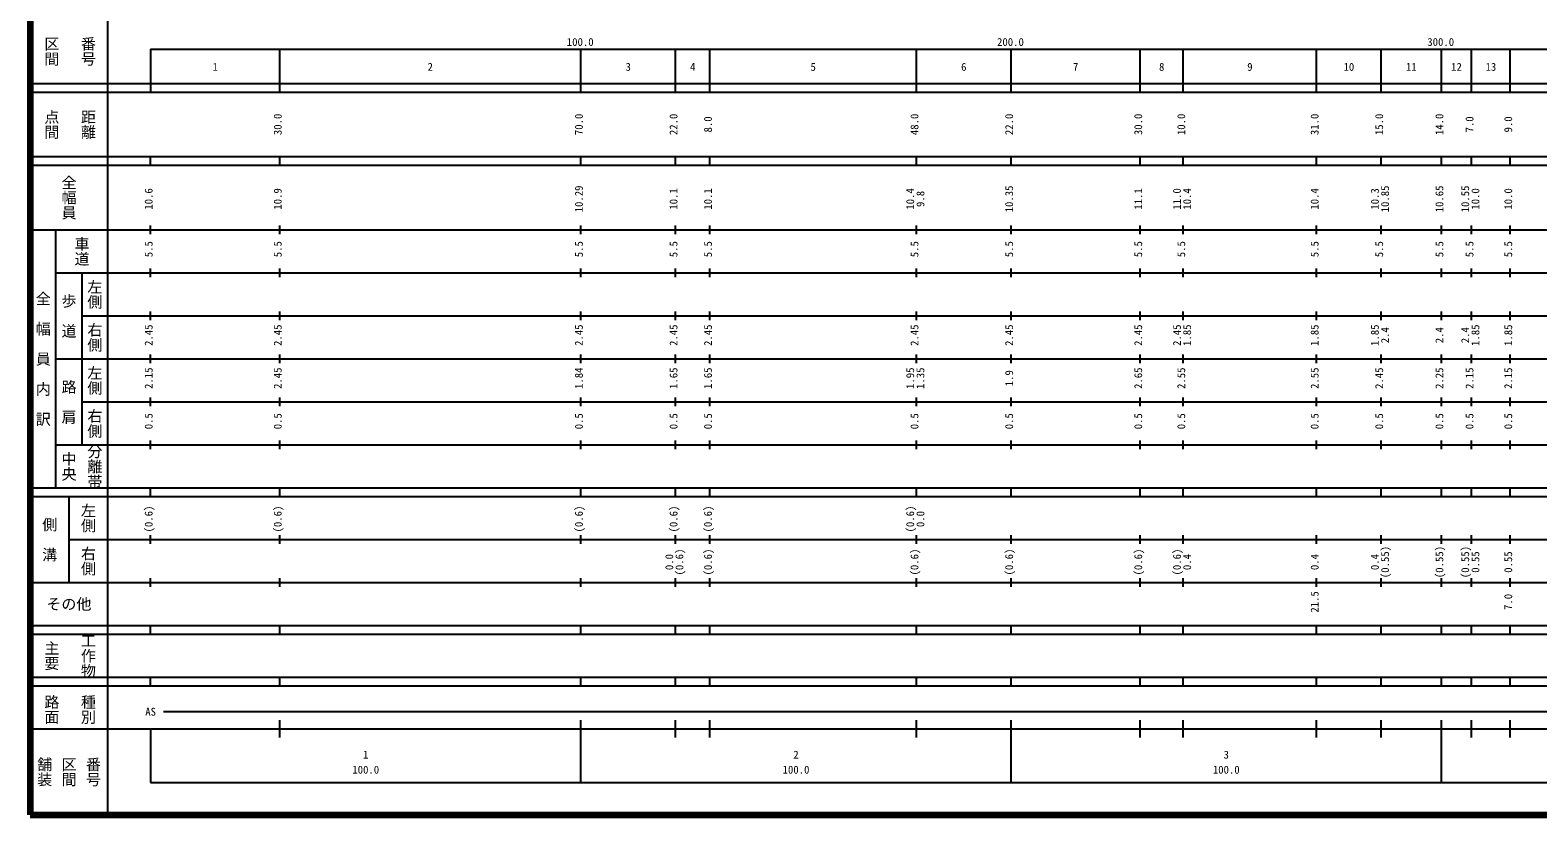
# Model space of a CAD drawing. Units: millimetres on the paper, enlarged 1000 times. Extents: x 40000 to 680000, y 20000 to 380000.
# Drawn here: x 40000 to 390420, y 20000 to 202409 of the extents above; entities that cross this region are included whole.
import ezdxf
from ezdxf.enums import TextEntityAlignment as Align

# ---------------------------------------------------------------- set-up
doc = ezdxf.new("R2010")
doc.units = ezdxf.units.MM
doc.header["$LTSCALE"] = 1000
doc.layers.add('M-TTL', color=2, linetype='Continuous', lineweight=140)
doc.layers.add('M-TTL-BAND', color=7, linetype='Continuous', lineweight=25)
doc.styles.add('@ＭＳ ゴシック', font='')
doc.styles.add('ＭＳ ゴシック', font='')
doc.styles.get('@ＭＳ ゴシック').set_extended_font_data('@MS Gothic')
doc.styles.get('ＭＳ ゴシック').set_extended_font_data('MS Gothic')

msp = doc.modelspace()

# ---------------------------------------------------------------- linework, layer by layer
at = {"layer": 'M-TTL'}
for p, q in [((40000, 380000), (40000, 20000)), ((40000, 20000), (680000, 20000))]:
    msp.add_line(p, q, dxfattribs=at)
at = {"layer": 'M-TTL-BAND'}
for p, q in [((58000, 370000), (58000, 20000)), ((68000, 198000), (579000, 198000)), ((68000, 198000), (68000, 188000)), ((98000, 188000), (98000, 198000)), ((168000, 188000), (168000, 198000)), ((190000, 188000), (190000, 198000)), ((198000, 188000), (198000, 198000)), ((246000, 188000), (246000, 198000)), ((268000, 188000), (268000, 198000)), ((298000, 188000), (298000, 198000)), ((308000, 188000), (308000, 198000)), ((339000, 188000), (339000, 198000)), ((354000, 188000), (354000, 198000)), ((368000, 188000), (368000, 198000)), ((375000, 188000), (375000, 198000)), ((384000, 188000), (384000, 198000)), ((40000, 190000), (579000, 190000)), ((40000, 188000), (579000, 188000)), ((40000, 173000), (579000, 173000)), ((68000, 171000), (68000, 173000)), ((98000, 171000), (98000, 173000)), ((168000, 171000), (168000, 173000)), ((190000, 171000), (190000, 173000)), ((198000, 171000), (198000, 173000)), ((246000, 171000), (246000, 173000)), ((268000, 171000), (268000, 173000)), ((298000, 171000), (298000, 173000)), ((308000, 171000), (308000, 173000)), ((339000, 171000), (339000, 173000)), ((354000, 171000), (354000, 173000)), ((368000, 171000), (368000, 173000)), ((375000, 171000), (375000, 173000)), ((384000, 171000), (384000, 173000)), ((40000, 171000), (579000, 171000)), ((40000, 156000), (579000, 156000)), ((46000, 96000), (46000, 156000)), ((68000, 155000), (68000, 157000)), ((98000, 155000), (98000, 157000)), ((168000, 155000), (168000, 157000)), ((190000, 155000), (190000, 157000)), ((198000, 155000), (198000, 157000)), ((246000, 155000), (246000, 157000)), ((268000, 155000), (268000, 157000)), ((298000, 155000), (298000, 157000)), ((308000, 155000), (308000, 157000)), ((339000, 155000), (339000, 157000)), ((354000, 155000), (354000, 157000)), ((368000, 155000), (368000, 157000)), ((375000, 155000), (375000, 157000)), ((384000, 155000), (384000, 157000)), ((46000, 146000), (579000, 146000)), ((52000, 146000), (52000, 106000)), ((68000, 145000), (68000, 147000)), ((98000, 145000), (98000, 147000)), ((168000, 145000), (168000, 147000)), ((190000, 145000), (190000, 147000)), ((198000, 145000), (198000, 147000)), ((246000, 145000), (246000, 147000)), ((268000, 145000), (268000, 147000)), ((298000, 145000), (298000, 147000)), ((308000, 145000), (308000, 147000)), ((339000, 145000), (339000, 147000)), ((354000, 145000), (354000, 147000)), ((368000, 145000), (368000, 147000)), ((375000, 145000), (375000, 147000)), ((384000, 145000), (384000, 147000)), ((68000, 135000), (68000, 137000)), ((98000, 135000), (98000, 137000)), ((168000, 135000), (168000, 137000)), ((190000, 135000), (190000, 137000)), ((198000, 135000), (198000, 137000)), ((246000, 135000), (246000, 137000)), ((268000, 135000), (268000, 137000)), ((298000, 135000), (298000, 137000)), ((308000, 135000), (308000, 137000)), ((339000, 135000), (339000, 137000)), ((354000, 135000), (354000, 137000)), ((368000, 135000), (368000, 137000)), ((375000, 135000), (375000, 137000)), ((384000, 135000), (384000, 137000)), ((52000, 136000), (579000, 136000)), ((68000, 125000), (68000, 127000)), ((98000, 125000), (98000, 127000)), ((168000, 125000), (168000, 127000)), ((190000, 125000), (190000, 127000)), ((198000, 125000), (198000, 127000)), ((246000, 125000), (246000, 127000)), ((268000, 125000), (268000, 127000)), ((298000, 125000), (298000, 127000)), ((308000, 125000), (308000, 127000)), ((339000, 125000), (339000, 127000)), ((354000, 125000), (354000, 127000)), ((368000, 125000), (368000, 127000)), ((375000, 125000), (375000, 127000)), ((384000, 125000), (384000, 127000)), ((46000, 126000), (579000, 126000)), ((52000, 116000), (579000, 116000)), ((68000, 115000), (68000, 117000)), ((98000, 115000), (98000, 117000)), ((168000, 115000), (168000, 117000)), ((190000, 115000), (190000, 117000)), ((198000, 115000), (198000, 117000)), ((246000, 115000), (246000, 117000)), ((268000, 115000), (268000, 117000)), ((298000, 115000), (298000, 117000)), ((308000, 115000), (308000, 117000)), ((339000, 115000), (339000, 117000)), ((354000, 115000), (354000, 117000)), ((368000, 115000), (368000, 117000)), ((375000, 115000), (375000, 117000)), ((384000, 115000), (384000, 117000)), ((46000, 106000), (579000, 106000)), ((68000, 105000), (68000, 107000)), ((98000, 105000), (98000, 107000)), ((168000, 105000), (168000, 107000)), ((190000, 105000), (190000, 107000)), ((198000, 105000), (198000, 107000)), ((246000, 105000), (246000, 107000)), ((268000, 105000), (268000, 107000)), ((298000, 105000), (298000, 107000)), ((308000, 105000), (308000, 107000)), ((339000, 105000), (339000, 107000)), ((354000, 105000), (354000, 107000)), ((368000, 105000), (368000, 107000)), ((375000, 105000), (375000, 107000)), ((384000, 105000), (384000, 107000)), ((40000, 96000), (579000, 96000)), ((68000, 94000), (68000, 96000)), ((98000, 94000), (98000, 96000)), ((168000, 94000), (168000, 96000)), ((190000, 94000), (190000, 96000)), ((198000, 94000), (198000, 96000)), ((246000, 94000), (246000, 96000)), ((268000, 94000), (268000, 96000)), ((298000, 94000), (298000, 96000)), ((308000, 94000), (308000, 96000)), ((339000, 94000), (339000, 96000)), ((354000, 94000), (354000, 96000)), ((368000, 94000), (368000, 96000)), ((375000, 94000), (375000, 96000)), ((384000, 94000), (384000, 96000)), ((40000, 94000), (579000, 94000)), ((49000, 94000), (49000, 74000)), ((68000, 83000), (68000, 85000)), ((98000, 83000), (98000, 85000)), ((168000, 83000), (168000, 85000)), ((190000, 83000), (190000, 85000)), ((198000, 83000), (198000, 85000)), ((246000, 83000), (246000, 85000)), ((268000, 83000), (268000, 85000)), ((298000, 83000), (298000, 85000)), ((308000, 83000), (308000, 85000)), ((339000, 83000), (339000, 85000)), ((354000, 83000), (354000, 85000)), ((368000, 83000), (368000, 85000)), ((375000, 83000), (375000, 85000)), ((384000, 83000), (384000, 85000)), ((49000, 84000), (579000, 84000)), ((40000, 74000), (579000, 74000)), ((68000, 73000), (68000, 75000)), ((98000, 73000), (98000, 75000)), ((168000, 73000), (168000, 75000)), ((190000, 73000), (190000, 75000)), ((198000, 73000), (198000, 75000)), ((246000, 73000), (246000, 75000)), ((268000, 73000), (268000, 75000)), ((298000, 73000), (298000, 75000)), ((308000, 73000), (308000, 75000)), ((339000, 73000), (339000, 75000)), ((354000, 73000), (354000, 75000)), ((368000, 73000), (368000, 75000)), ((375000, 73000), (375000, 75000)), ((384000, 73000), (384000, 75000)), ((40000, 64000), (579000, 64000)), ((68000, 62000), (68000, 64000)), ((98000, 62000), (98000, 64000)), ((168000, 62000), (168000, 64000)), ((190000, 62000), (190000, 64000)), ((198000, 62000), (198000, 64000)), ((246000, 62000), (246000, 64000)), ((268000, 62000), (268000, 64000)), ((298000, 62000), (298000, 64000)), ((308000, 62000), (308000, 64000)), ((339000, 62000), (339000, 64000)), ((354000, 62000), (354000, 64000)), ((368000, 62000), (368000, 64000)), ((375000, 62000), (375000, 64000)), ((384000, 62000), (384000, 64000)), ((40000, 62000), (579000, 62000)), ((40000, 52000), (579000, 52000)), ((40000, 50000), (579000, 50000)), ((68000, 50000), (68000, 52000)), ((98000, 50000), (98000, 52000)), ((168000, 50000), (168000, 52000)), ((190000, 50000), (190000, 52000)), ((198000, 50000), (198000, 52000)), ((246000, 50000), (246000, 52000)), ((268000, 50000), (268000, 52000)), ((298000, 50000), (298000, 52000)), ((308000, 50000), (308000, 52000)), ((339000, 50000), (339000, 52000)), ((354000, 50000), (354000, 52000)), ((368000, 50000), (368000, 52000)), ((375000, 50000), (375000, 52000)), ((384000, 50000), (384000, 52000)), ((71000, 44000), (565000, 44000)), ((40000, 40000), (579000, 40000)), ((68000, 40000), (68000, 27500)), ((98000, 38000), (98000, 42000)), ((168000, 27500), (168000, 42000)), ((190000, 38000), (190000, 42000)), ((198000, 38000), (198000, 42000)), ((246000, 38000), (246000, 42000)), ((268000, 27500), (268000, 42000)), ((298000, 38000), (298000, 42000)), ((308000, 38000), (308000, 42000)), ((339000, 38000), (339000, 42000)), ((354000, 38000), (354000, 42000)), ((368000, 27500), (368000, 42000)), ((375000, 38000), (375000, 42000)), ((384000, 38000), (384000, 42000)), ((68000, 27500), (579000, 27500))]:
    msp.add_line(p, q, dxfattribs=at)

# ---------------------------------------------------------------- texts
at = {"layer": 'M-TTL-BAND', "style": '@ＭＳ ゴシック'}
for s, p in [('区間', (45000, 197500)), ('番号', (53500, 197500)), ('点間', (45000, 180500)), ('距離', (53500, 180500)), ('全幅員', (49000, 163500)), ('車道', (52000, 151000)), ('左側', (55000, 141000)), ('全\u3000幅\u3000員\u3000内\u3000訳', (43000, 126000)), ('歩\u3000道', (49000, 136000)), ('右側', (55000, 131000)), ('左側', (55000, 121000)), ('路\u3000肩', (49000, 116000)), ('右側', (55000, 111000)), ('分離帯', (55000, 101000)), ('中央', (49000, 101000)), ('左側', (53500, 89000)), ('側\u3000溝', (44500, 84000)), ('右側', (53500, 79000)), ('主要', (45000, 57000)), ('工作物', (53500, 57000)), ('路面', (45000, 44500)), ('種別', (53500, 44500)), ('舗装', (43333, 30000)), ('区間', (49000, 30000)), ('番号', (54667, 30000))]:
    msp.add_text(s, height=2566, rotation=270, dxfattribs=at).set_placement(p, align=Align.MIDDLE_CENTER)
at = {"layer": 'M-TTL-BAND', "style": 'ＭＳ ゴシック'}
for s, p in [('100.0', (167844, 198195)), ('200.0', (267844, 198195)), ('300.0', (367844, 198195)), ('1', (83000, 192405)), ('2', (133000, 192405)), ('3', (179000, 192405)), ('4', (194000, 192405)), ('5', (222000, 192405)), ('6', (257000, 192405)), ('7', (283000, 192405)), ('8', (303000, 192405)), ('9', (323500, 192405)), ('10', (346500, 192405)), ('11', (361000, 192405)), ('12', (371500, 192405)), ('13', (379500, 192405)), ('AS', (68000, 42500)), ('1', (118000, 32523)), ('2', (218000, 32523)), ('3', (318000, 32523)), ('100.0', (118000, 29033)), ('100.0', (218000, 29033)), ('100.0', (318000, 29033))]:
    msp.add_text(s, height=1833, dxfattribs=at).set_placement(p, align=Align.BOTTOM_CENTER)
for s, p in [('30.0', (99000, 180500)), ('70.0', (169000, 180500)), ('22.0', (191000, 180500)), ('8.0', (199000, 180500)), ('48.0', (247000, 180500)), ('22.0', (269000, 180500)), ('30.0', (299000, 180500)), ('10.0', (309000, 180500)), ('31.0', (340000, 180500)), ('15.0', (355000, 180500)), ('14.0', (369000, 180500)), ('7.0', (376000, 180500)), ('9.0', (385000, 180500)), ('10.6', (69000, 163174)), ('10.9', (99000, 163174)), ('10.29', (169000, 163174)), ('10.1', (191000, 163174)), ('10.1', (199000, 163174)), ('10.4', (246000, 163174)), ('9.8', (248370, 163174)), ('10.35', (269000, 163174)), ('11.1', (299000, 163174)), ('11.0', (308000, 163174)), ('10.4', (310370, 163174)), ('10.4', (340000, 163174)), ('10.3', (354000, 163174)), ('10.85', (356370, 163174)), ('10.65', (369000, 163174)), ('10.55', (375000, 163174)), ('10.0', (377370, 163174)), ('10.0', (385000, 163174)), ('5.5', (69000, 151500)), ('5.5', (99000, 151500)), ('5.5', (169000, 151500)), ('5.5', (191000, 151500)), ('5.5', (199000, 151500)), ('5.5', (247000, 151500)), ('5.5', (269000, 151500)), ('5.5', (299000, 151500)), ('5.5', (309000, 151500)), ('5.5', (340000, 151500)), ('5.5', (355000, 151500)), ('5.5', (369000, 151500)), ('5.5', (376000, 151500)), ('5.5', (385000, 151500)), ('2.45', (69000, 131500)), ('2.45', (99000, 131500)), ('2.45', (169000, 131500)), ('2.45', (191000, 131500)), ('2.45', (199000, 131500)), ('2.45', (247000, 131500)), ('2.45', (269000, 131500)), ('2.45', (299000, 131500)), ('2.45', (308000, 131500)), ('1.85', (310370, 131500)), ('1.85', (340000, 131500)), ('1.85', (354000, 131500)), ('2.4', (356370, 131500)), ('2.4', (369000, 131500)), ('2.4', (375000, 131500)), ('1.85', (377370, 131500)), ('1.85', (385000, 131500)), ('2.15', (69000, 121500)), ('2.45', (99000, 121500)), ('1.84', (169000, 121500)), ('1.65', (191000, 121500)), ('1.65', (199000, 121500)), ('1.95', (246000, 121500)), ('1.35', (248370, 121500)), ('1.9', (269000, 121500)), ('2.65', (299000, 121500)), ('2.55', (309000, 121500)), ('2.55', (340000, 121500)), ('2.45', (355000, 121500)), ('2.25', (369000, 121500)), ('2.15', (376000, 121500)), ('2.15', (385000, 121500)), ('0.5', (69000, 111500)), ('0.5', (99000, 111500)), ('0.5', (169000, 111500)), ('0.5', (191000, 111500)), ('0.5', (199000, 111500)), ('0.5', (247000, 111500)), ('0.5', (269000, 111500)), ('0.5', (299000, 111500)), ('0.5', (309000, 111500)), ('0.5', (340000, 111500)), ('0.5', (355000, 111500)), ('0.5', (369000, 111500)), ('0.5', (376000, 111500)), ('0.5', (385000, 111500)), ('(0.6)', (69000, 88764)), ('(0.6)', (99000, 88764)), ('(0.6)', (169000, 88764)), ('(0.6)', (191000, 88764)), ('(0.6)', (199000, 88764)), ('(0.6)', (246000, 88764)), ('0.0', (248370, 88764)), ('(0.6)', (192370, 78764)), ('(0.6)', (199000, 78764)), ('(0.6)', (247000, 78764)), ('(0.6)', (269000, 78764)), ('(0.6)', (299000, 78764)), ('(0.6)', (308000, 78764)), ('(0.55)', (356370, 78764)), ('(0.55)', (369000, 78764)), ('(0.55)', (375000, 78764)), ('0.55', (377370, 78764)), ('0.55', (385000, 78764)), ('0.0', (190000, 78764)), ('0.4', (310370, 78764)), ('0.4', (340000, 78764)), ('0.4', (354000, 78764)), ('21.5', (340000, 69500)), ('7.0', (385000, 69500))]:
    msp.add_text(s, height=1833, rotation=90, dxfattribs=at).set_placement(p, align=Align.BOTTOM_CENTER)
msp.add_text('その他', height=2566, dxfattribs=at).set_placement((49000, 69000), align=Align.MIDDLE_CENTER)

doc.saveas('drawing.dxf')
